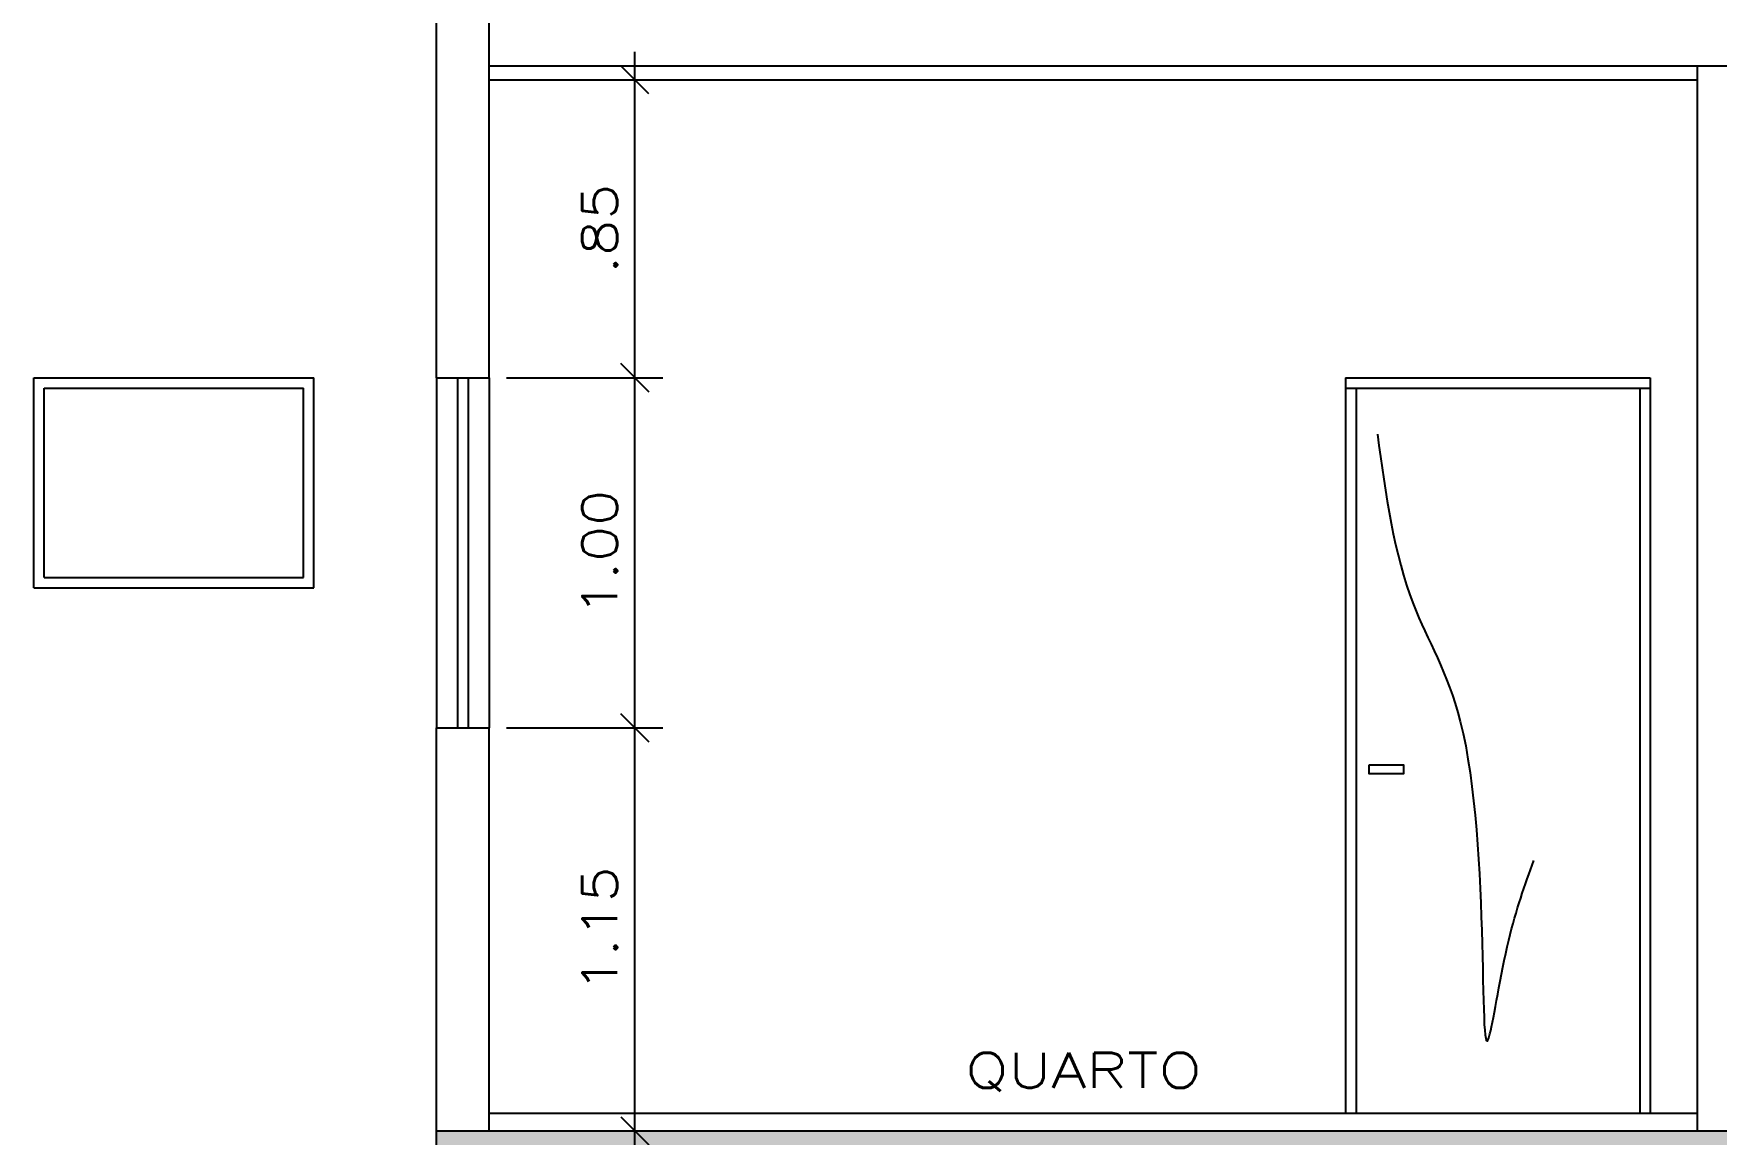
# Model space of a CAD drawing. Extents: x -6 to 123, y -41 to 65.
# Drawn here: x 30.116 to 34.92, y 2.703 to 5.845 of the extents above; entities that cross this region are included whole.
import ezdxf

# ---------------------------------------------------------------- set-up
doc = ezdxf.new("R2010")
doc.units = 0
doc.header["$MEASUREMENT"] = 0
doc.layers.get('0').update_dxf_attribs({"linetype": 'CONTINUOUS'})
doc.layers.get('DEFPOINTS').update_dxf_attribs({"linetype": 'CONTINUOUS'})
for name, color, linetype in [('CONCRETO', 2, 'CONTINUOUS'), ('CT', 1, 'CONTINUOUS'), ('FORRO', 3, 'CONTINUOUS'), ('JANELA', 2, 'CONTINUOUS'), ('LPISO', 250, 'CONTINUOUS'), ('P02', 1, 'CONTINUOUS'), ('PAREDE', 5, 'CONTINUOUS'), ('T1', 3, 'CONTINUOUS')]:
    doc.layers.add(name, color=color, linetype=linetype)
doc.styles.add('SIMPLEX', font='simplex.shx', dxfattribs={"width": 1.2})
doc.dimstyles.new('CT-50', dxfattribs={"dimtxt": 0.1, "dimasz": 0.08, "dimexe": 0.08, "dimexo": 0.05, "dimgap": 0.05, "dimtad": 1, "dimzin": 4, "dimdsep": 46, "dimtxsty": 'SIMPLEX', "dimblk1": 'OBLIQUE', "dimblk2": 'OBLIQUE', "dimsah": 1, "dimcen": 0.08, "dimdle": 0.08, "dimclrt": 3, "dimadec": 0, "dimazin": 0, "dimtfac": 1, "dimtmove": 0, "dimatfit": 3, "dimldrblk": 'OBLIQUE', "dimfxl": 1, "dimtolj": 1, "dimtzin": 4, "dimarcsym": 0})

# ---------------------------------------------------------------- blocks, each defined once
blk = doc.blocks.new('_OBLIQUE')
at = {"color": 0, "linetype": 'ByBlock'}
blk.add_line((-0.5, -0.5), (0.5, 0.5), dxfattribs=at)
blk = doc.blocks.new('*D86')
at = {"layer": 'CT', "color": 0, "lineweight": -2}
for p, q in [((31.8324, 2.633), (31.8324, 3.943)), ((31.4665, 3.863), (31.9124, 3.863)), ((31.4665, 2.713), (31.9124, 2.713))]:
    blk.add_line(p, q, dxfattribs=at)
at = {"layer": 'DEFPOINTS', "color": 0}
for p in [(31.4165, 3.863), (31.8324, 3.863), (31.4165, 2.713)]:
    blk.add_point(p, dxfattribs=at)
at = {"layer": 'CT', "color": 0, "lineweight": -2, "xscale": 0.08, "yscale": 0.08, "zscale": 0.08}
for p, rotation in [((31.8324, 3.863), 90), ((31.8324, 2.713), 270)]:
    blk.add_blockref('_OBLIQUE', p, dxfattribs=dict(at, rotation=rotation))
at = {"layer": 'CT', "color": 3, "insert": (31.7324, 3.288), "char_height": 0.1, "attachment_point": 5, "rotation": 90, "style": 'SIMPLEX'}
blk.add_mtext('\\A1;1.15', dxfattribs=at)
blk = doc.blocks.new('*D87')
at = {"layer": 'CT', "color": 0, "lineweight": -2}
for p, q in [((31.8324, 3.783), (31.8324, 4.943)), ((31.4665, 4.863), (31.9124, 4.863)), ((31.4665, 3.863), (31.9124, 3.863))]:
    blk.add_line(p, q, dxfattribs=at)
at = {"layer": 'DEFPOINTS', "color": 0}
for p in [(31.4165, 4.863), (31.8324, 4.863), (31.4165, 3.863)]:
    blk.add_point(p, dxfattribs=at)
at = {"layer": 'CT', "color": 0, "lineweight": -2, "xscale": 0.08, "yscale": 0.08, "zscale": 0.08}
for p, rotation in [((31.8324, 4.863), 90), ((31.8324, 3.863), 270)]:
    blk.add_blockref('_OBLIQUE', p, dxfattribs=dict(at, rotation=rotation))
at = {"layer": 'CT', "color": 3, "insert": (31.7324, 4.363), "char_height": 0.1, "attachment_point": 5, "rotation": 90, "style": 'SIMPLEX'}
blk.add_mtext('\\A1;1.00', dxfattribs=at)
blk = doc.blocks.new('*D88')
at = {"layer": 'CT', "color": 0, "lineweight": -2}
for p, q in [((31.8324, 4.783), (31.8324, 5.793)), ((31.4665, 5.713), (31.9124, 5.713)), ((31.4665, 4.863), (31.9124, 4.863))]:
    blk.add_line(p, q, dxfattribs=at)
at = {"layer": 'DEFPOINTS', "color": 0}
for p in [(31.4165, 5.713), (31.8324, 5.713), (31.4165, 4.863)]:
    blk.add_point(p, dxfattribs=at)
at = {"layer": 'CT', "color": 0, "lineweight": -2, "xscale": 0.08, "yscale": 0.08, "zscale": 0.08}
for p, rotation in [((31.8324, 5.713), 90), ((31.8324, 4.863), 270)]:
    blk.add_blockref('_OBLIQUE', p, dxfattribs=dict(at, rotation=rotation))
at = {"layer": 'CT', "color": 3, "insert": (31.7324, 5.288), "char_height": 0.1, "attachment_point": 5, "rotation": 90, "style": 'SIMPLEX'}
blk.add_mtext('\\A1;.85', dxfattribs=at)

msp = doc.modelspace()

# ---------------------------------------------------------------- hatches: boundary and pattern name
at = {"layer": 'CONCRETO'}
h = msp.add_hatch(dxfattribs=at)
h.set_pattern_fill('AR-CONC', color=256, scale=0.03, style=0)
h.set_pattern_definition([(50, (19.45669, 5.6359), (0.215178, -0.0188256), [0.0225, -0.2475]), (355, (19.4567, 5.6359), (-0.0416254, 0.2256576), [0.018, -0.198]), (100.4514, (19.47462, 5.63433), (0.1735528, 0.2068319), [0.019122, -0.2103426]), (46.1842, (19.4567, 5.6959), (0.3201723, -0.0496557), [0.03375, -0.37125]), (96.6356, (19.48337, 5.69176), (0.280399, 0.2922354), [0.028683, -0.315514]), (351.1842, (19.4567, 5.6959), (0.2803986, 0.2922356), [0.027, -0.297]), (21, (19.48669, 5.6809), (0.1790721, -0.1207857), [0.0225, -0.2475]), (326, (19.4867, 5.6809), (0.0729946, 0.217545), [0.018, -0.198]), (71.4514, (19.50161, 5.67083), (0.2520668, 0.0967591), [0.019122, -0.2103426]), (37.5, (19.45669, 5.6359), (0.00364796, 0.09986816), [0, -0.1956, 0, -0.201, 0, -0.19875]), (7.5, (19.45669, 5.6359), (0.07892086, 0.1183235), [0, -0.1146, 0, -0.1911, 0, -0.07575]), (327.5, (19.38979, 5.6359), (0.16014673, -0.00676646), [0, -0.075, 0, -0.234, 0, -0.3105]), (317.5, (19.35979, 5.6359), (0.1749559, 0.0300315), [0, -0.0975, 0, -0.1554, 0, -0.2205])])
h.paths.add_polyline_path([(34.8665, 2.613), (34.8665, 2.313), (35.0165, 2.313), (35.0165, 2.613), (38.07, 2.613), (38.07, 2.713), (31.2665, 2.713), (31.2665, 2.313), (31.4165, 2.313), (31.4165, 2.613)])

# ---------------------------------------------------------------- linework, layer by layer
at = {"layer": 'FORRO'}
for p, q in [((31.4165, 5.753), (34.8665, 5.753)), ((31.4165, 5.713), (34.8665, 5.713))]:
    msp.add_line(p, q, dxfattribs=at)
at = {"layer": 'JANELA'}
for p, q in [((30.1165, 4.263), (30.1165, 4.863)), ((30.1165, 4.863), (30.9165, 4.863)), ((30.9165, 4.263), (30.9165, 4.863)), ((31.2665, 4.863), (31.2665, 3.863)), ((31.3265, 4.863), (31.3265, 3.863)), ((31.3565, 4.863), (31.3565, 3.863)), ((31.4165, 4.863), (31.4165, 3.863)), ((30.1465, 4.293), (30.1465, 4.833)), ((30.1465, 4.833), (30.8865, 4.833)), ((30.8865, 4.293), (30.8865, 4.833)), ((30.1465, 4.293), (30.8865, 4.293)), ((30.1165, 4.263), (30.9165, 4.263))]:
    msp.add_line(p, q, dxfattribs=at)
at = {"layer": 'LPISO'}
msp.add_line((31.4165, 2.763), (34.8665, 2.763), dxfattribs=at)
msp.add_spline([(33.9526, 4.7018), (34.0552, 4.2158), (34.1891, 3.8815), (34.2738, 2.9899), (34.3274, 3.2573), (34.3987, 3.4847)], degree=3, dxfattribs=at)
at = {"layer": 'P02'}
for p, q in [((33.8614, 4.863), (33.8614, 2.763)), ((33.8614, 4.863), (34.7314, 4.863)), ((34.7314, 4.863), (34.7314, 2.763)), ((33.8614, 4.833), (34.7314, 4.833)), ((33.8914, 4.833), (33.8914, 2.763)), ((34.7014, 4.833), (34.7014, 2.763))]:
    msp.add_line(p, q, dxfattribs=at)
msp.add_lwpolyline([(33.9278, 3.7564), (33.9278, 3.7334), (34.0278, 3.7334), (34.0278, 3.7564)], close=True, dxfattribs=at)
at = {"layer": 'PAREDE'}
for p, q in [((31.2665, 5.753), (31.2665, 6.511)), ((31.4165, 5.753), (31.4165, 6.511)), ((31.2665, 4.863), (31.2665, 5.753)), ((31.4165, 4.863), (31.4165, 5.753)), ((34.8665, 2.713), (34.8665, 5.753)), ((34.8665, 5.753), (35.0165, 5.753)), ((31.2665, 4.863), (31.4165, 4.863)), ((31.2665, 2.713), (31.2665, 3.863)), ((31.2665, 3.863), (31.4165, 3.863)), ((31.4165, 2.713), (31.4165, 3.863)), ((31.2665, 1.713), (31.2665, 2.713)), ((31.2665, 2.713), (39.6665, 2.713))]:
    msp.add_line(p, q, dxfattribs=at)

# ---------------------------------------------------------------- texts
at = {"layer": 'T1', "style": 'SIMPLEX', "width": 1.3}
msp.add_text('QUARTO', height=0.1, dxfattribs=at).set_placement((32.7763, 2.8356))

# ---------------------------------------------------------------- dimensions: what is measured, and where the dimension line sits
at = {"layer": 'CT'}
for base, p1, p2, picture, middle in [((31.8324, 5.713), (31.4165, 4.863), (31.4165, 5.713), '*D88', (31.7324, 5.288)), ((31.8324, 4.863), (31.4165, 3.863), (31.4165, 4.863), '*D87', (31.7324, 4.363)), ((31.8324, 3.863), (31.4165, 2.713), (31.4165, 3.863), '*D86', (31.7324, 3.288))]:
    dim = msp.add_linear_dim(base=base, p1=p1, p2=p2, angle=90, dimstyle='CT-50', dxfattribs=at)
    dim.commit()
    dim.dimension.update_dxf_attribs({"geometry": picture, "text_midpoint": middle})

doc.saveas('drawing.dxf')
